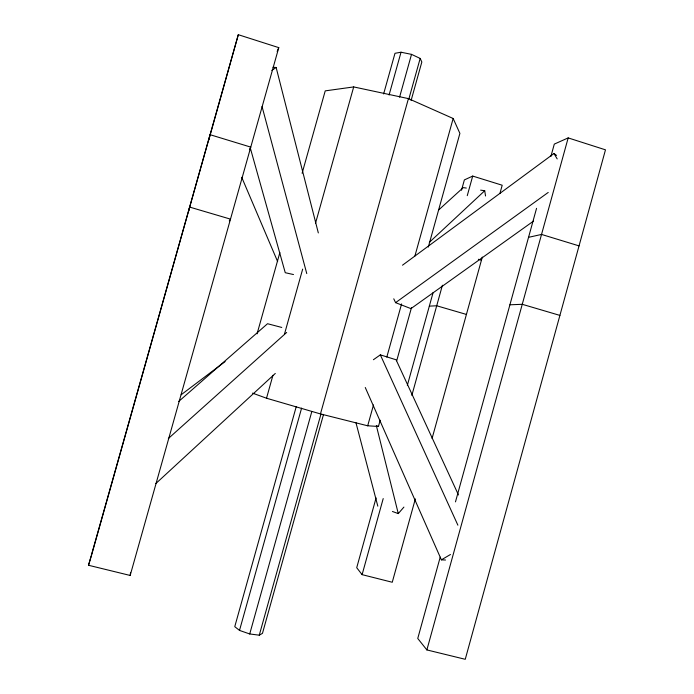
<?xml version="1.0" encoding="UTF-8"?>
<svg xmlns="http://www.w3.org/2000/svg" width="694" height="694" viewBox="0 0 694 694"><rect width="100%" height="100%" fill="white"/><g stroke="black" fill="none" stroke-linecap="round" stroke-linejoin="round"><path stroke-width="1.04" d="M130.168 575.456L278.771 47.634L238.302 34.7L88.52 565.272L130.168 575.456L130.567 572.411M188.699 211.063L189.636 207.081L230.495 219.131L229.298 220.9M238.302 34.7L208.703 140.214M440.222 557.143L417.753 638.471L426.871 649.922L465.249 659.3L605.48 149.835L568.178 137.906L554.298 144.109L550.863 156.532M455.481 501.875L536.557 208.33M426.871 649.922L568.178 137.906M252.547 393.134L266.522 398.226L320.463 413.928L367.699 425.795L373.493 404.958M386.818 357.046L401.592 303.92M414.917 255.999L453.156 118.492L408.436 98.617L353.697 86.924L325.226 90.871L302.116 173.257M367.699 425.795L378.447 426.472L380.182 420.217M396.708 360.767L411.49 307.572M428.302 247.073L459.896 133.387L453.156 118.492M376.096 497.893L356.716 567.718L362.103 574.649L392.257 582.257L415.342 498.891M407.343 385.335L433.082 292.625M461.51 190.234L464.373 179.911L472.701 176.076L502.196 185.229L499.888 193.557M362.103 574.649L383.209 498.578M411.846 395.398L442.408 285.234M467.262 195.665L472.701 176.076M432.076 438.443L482.304 257.075M266.522 398.226L272.933 375.315M284.601 333.675L302.671 269.125M315.501 223.312L353.697 86.924M296.225 406.701L234.763 626.665L239.508 630.412L249.727 633.969L259.27 635.175L262.471 633.344L323.543 414.396M383.626 93.95L394.99 53.299L401.028 52.224L411.525 54.366L420.174 58.435L421.839 61.992L411.082 100.569M239.508 630.412L301.604 408.115M389.074 95.017L401.028 52.224M249.727 633.969L311.823 411.525M399.571 97.177L411.525 54.366M320.463 413.928L408.436 98.617M259.27 635.175L320.958 414.075M408.827 99.112L420.174 58.435M257.066 333.857L279.882 252.512M91.487 555.391L210.074 134.697L250.768 147.111L249.441 149.722M88.52 565.272L91.192 556.432M277.14 51.46L278.771 47.634M392.431 511.478L398.278 513.603L403.908 507.097M429.326 242.362L484.716 190.737L485.54 195.986M155.855 483.545L275.301 373.45M438.539 210.074L463.236 187.614L466.307 188.057M168.338 438.539L286.674 332.461M178.722 401.444L267.537 323.716L281.764 327.447M181.16 394.756L225.125 361.574M402.503 265.195L553.994 153.504L556.571 155.439M393.767 298.819L395.58 302.653L548.217 192.446M533.504 221.108L410.943 308.622L395.58 302.653M373.415 359.726L380.338 354.86L396.074 359.77L458.474 494.961M271.805 70.406L276.143 67.5L318.32 232.924M365.27 387.504L441.384 559.841L450.475 554.497M528.55 237.331L541.537 234.433L579.048 245.884M429.334 306.132L436.708 305.776L466.42 314.434M509.916 304.796L522.252 304.302L559.911 315.406M441.384 559.841L445.522 560.023M272.985 67.249L276.143 67.5M480.63 190.139L484.716 190.737M293.484 274.546L285.251 272.707L250.282 147.891M478.374 259.287L481.436 260.198M376.452 425.786L378.447 426.472M553.994 153.504L557.195 158.926M380.338 354.86L457.884 525.184M241.72 177.308L277.643 261.603M262.037 106.512L306.765 273.583M355.927 422.603L377.814 506.169M376.356 425.656L398.278 513.603"/></g></svg>
